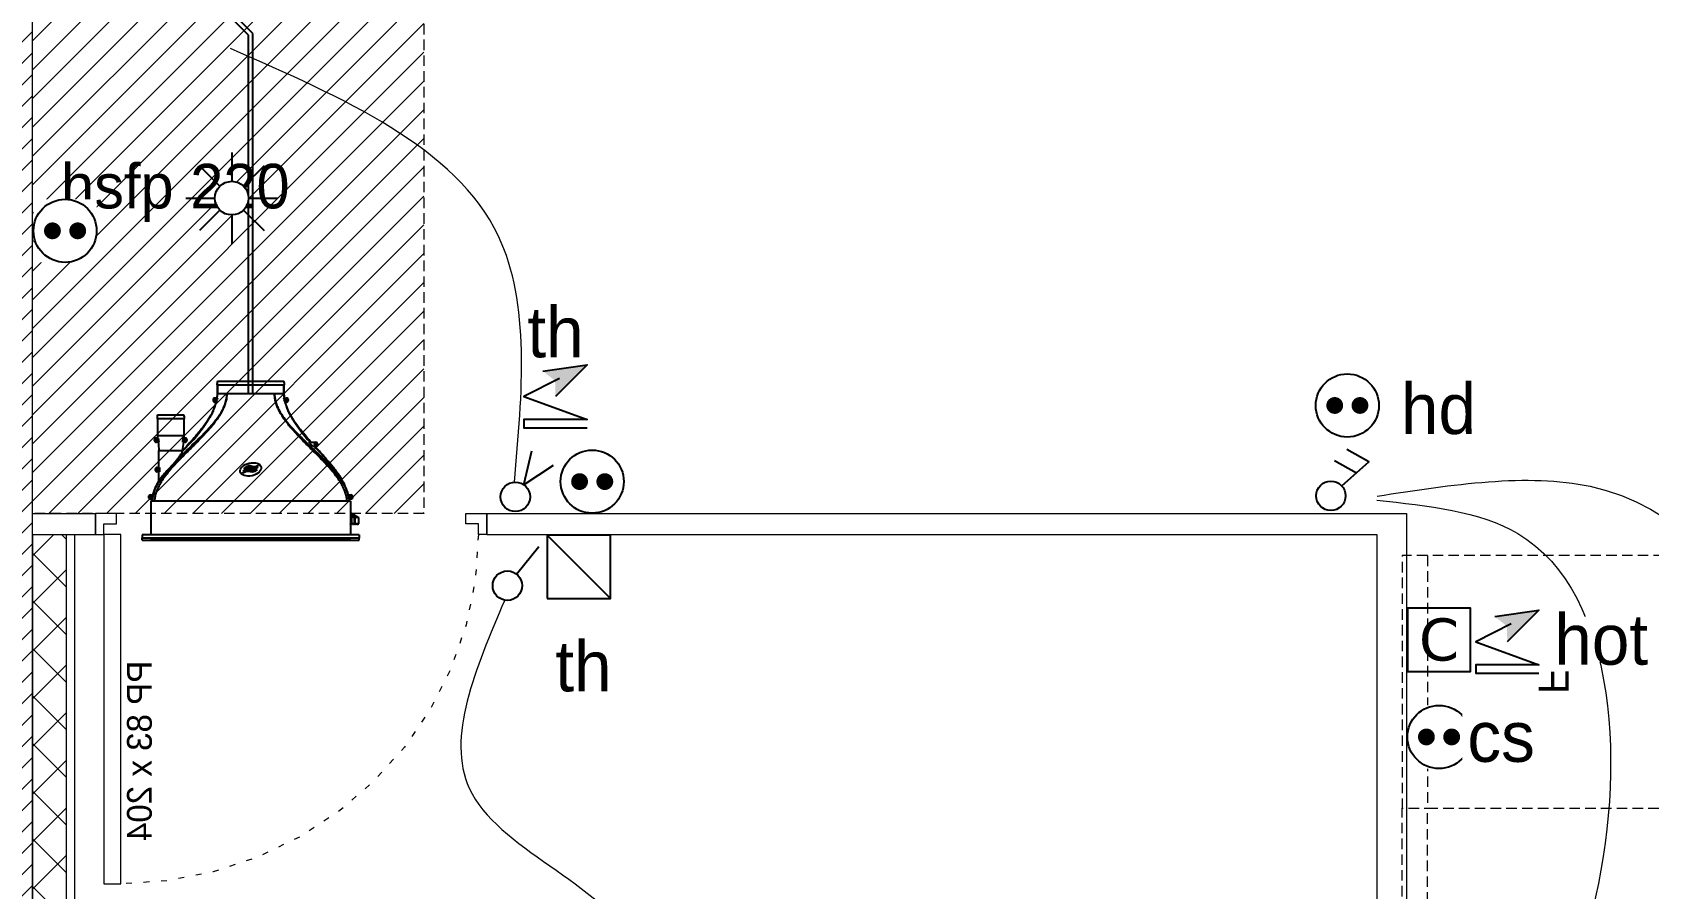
# Model space of a CAD drawing. Header units: centimetres. Extents: x 2666 to 9670, y 1889 to 5633.
# Drawn here: x 4355.4 to 4739.5, y 2828.2 to 3031.7 of the extents above; entities that cross this region are included whole.
import ezdxf

# ---------------------------------------------------------------- set-up
doc = ezdxf.new("R2010")
doc.units = ezdxf.units.CM
doc.header["$LTSCALE"] = 12.7
doc.linetypes.add('Style de ligne -13', pattern=[0.295276, 0.19685, -0.098425])
doc.linetypes.add('Style de ligne -18', pattern=[0.328084, 0.109361, -0.218723])
for name, color, linetype, lineweight in [('B amÈnagement intÈrieur', 7, 'Continuous', 5), ('B aménagement intérieur', 7, 'Continuous', 5), ('B GÈnÈral', 7, 'Continuous', 5), ('B Général', 7, 'Continuous', 5), ('C ANNOTATIONS-prestations', 7, 'Continuous', 5), ('prlm-ELEC-CFA', 1, 'Continuous', 25), ('prlm-ELEC-CFO', 1, 'Continuous', 25)]:
    doc.layers.add(name, color=color, linetype=linetype, lineweight=lineweight)
doc.layers.add('prlm-CHAUFF', color=4, linetype='Continuous')
doc.styles.add('Eurostile', font='')
doc.styles.add('prlm-elec-cfa', font='comic.ttf', dxfattribs={"height": 12})
doc.styles.add('prlm-elec-cfo', font='comic.ttf', dxfattribs={"height": 12})
doc.styles.get('Eurostile').set_extended_font_data('Eurostile')

# ---------------------------------------------------------------- blocks, each defined once
blk = doc.blocks.new('xi.th-ch')
at = {"layer": 'prlm-CHAUFF', "color": 0, "linetype": 'ByBlock', "lineweight": -2, "flags": 128}
blk.add_lwpolyline([(-7.5, 7.5), (7.5, 7.5), (7.5, -7.5), (-7.5, -7.5)], close=True, dxfattribs=at)
at = {"layer": 'prlm-CHAUFF', "color": 0}
blk.add_lwpolyline([(-7.5, -7.5), (7.5, 7.5)], dxfattribs=at)
blk = doc.blocks.new('xi.SA')
at = {"layer": 'prlm-ELEC-CFO', "color": 0}
blk.add_lwpolyline([(0.2, -1.28), (5.5, 5.28)], dxfattribs=at)
blk.add_circle((-2, -4), 3.5, dxfattribs=at)
blk = doc.blocks.new('xi.SPOT')
at = {"color": 0, "lineweight": 5}
blk.add_wipeout([(-4, 0), (-2.83, -2.83), (0, -4), (2.83, -2.83), (4, 0), (2.83, 2.83), (0, 4), (-2.83, 2.83)], dxfattribs=at).dxf.layer = 'prlm-ELEC-CFO'
at = {"layer": 'prlm-ELEC-CFO', "color": 0, "linetype": 'ByBlock', "lineweight": -2, "flags": 128}
for points in [[(-7.69, 7.69), (-2.83, 2.83)], [(0, 10.88), (0, 4)], [(7.69, 7.69), (2.83, 2.83)], [(-10.88, 0), (-4, 0)], [(4, 0), (10.88, 0)], [(-2.83, -2.83), (-7.69, -7.69)], [(2.83, -2.83), (7.69, -7.69)], [(0, -4), (0, -10.88)]]:
    blk.add_lwpolyline(points, dxfattribs=at)
at = {"layer": 'prlm-ELEC-CFO', "color": 0, "linetype": 'ByBlock', "lineweight": -2}
blk.add_circle((0, 0), 4, dxfattribs=at)
blk = doc.blocks.new('xi.VV')
at = {"layer": 'prlm-ELEC-CFO', "color": 0}
blk.add_lwpolyline([(6.95, 3.42), (0.01, -1.13), (1.91, 6.95)], dxfattribs=at)
blk.add_circle((-2, -4), 3.5, dxfattribs=at)
blk = doc.blocks.new('xi.DA')
at = {"layer": 'prlm-ELEC-CFO', "color": 0}
for points in [[(4.05, 1.39), (-1.17, 4.34)], [(0.61, -1.67), (7.04, 4.05), (1.81, 7.01)]]:
    blk.add_lwpolyline(points, dxfattribs=at)
blk.add_circle((-2, -4), 3.5, dxfattribs=at)
blk = doc.blocks.new('xi.PCHD')
at = {"color": 0, "lineweight": 5}
blk.add_wipeout([(-7.5, -7.5), (7.5, -7.5), (7.5, 7.5), (-7.5, 7.5)], dxfattribs=at).dxf.layer = 'prlm-ELEC-CFO'
at = {"layer": 'prlm-ELEC-CFO', "color": 0, "linetype": 'ByBlock', "lineweight": 5, "const_width": 2}
for points in [[(-4, 0, 1), (-2, 0, 1)], [(2, 0, 1), (4, 0, 1)]]:
    blk.add_lwpolyline(points, format="xyb", close=True, dxfattribs=at)
at = {"layer": 'prlm-ELEC-CFO', "color": 0, "linetype": 'ByBlock', "lineweight": -2}
blk.add_circle((0, 0), 7.5, dxfattribs=at)
blk = doc.blocks.new('xi.PC')
at = {"color": 0, "lineweight": 5}
blk.add_wipeout([(-7.5, -7.5), (7.5, -7.5), (7.5, 7.5), (-7.5, 7.5)], dxfattribs=at).dxf.layer = 'prlm-ELEC-CFO'
at = {"layer": 'prlm-ELEC-CFO', "color": 0, "linetype": 'ByBlock', "lineweight": 5, "const_width": 2}
for points in [[(-4, 0, 1), (-2, 0, 1)], [(2, 0, 1), (4, 0, 1)]]:
    blk.add_lwpolyline(points, format="xyb", close=True, dxfattribs=at)
at = {"layer": 'prlm-ELEC-CFO', "color": 0, "linetype": 'ByBlock', "lineweight": -2}
blk.add_circle((0, 0), 7.5, dxfattribs=at)
blk = doc.blocks.new('xi.SF32')
at = {"layer": 'prlm-ELEC-CFO', "color": 0, "flags": 128}
blk.add_lwpolyline([(-7.5, -7.5), (7.5, -7.5), (7.5, 7.5), (-7.5, 7.5)], close=True, dxfattribs=at)
at = {"layer": 'prlm-ELEC-CFO', "color": 0, "linetype": 'ByBlock', "insert": (0, 0), "char_height": 10, "width": 11.36, "attachment_point": 5}
blk.add_mtext('{\\fVerdana|b0|i0|c0|p34;C}', dxfattribs=at)
blk = doc.blocks.new('xi.PCS')
at = {"color": 0, "lineweight": 5}
blk.add_wipeout([(-7.5, -7.5), (7.5, -7.5), (7.5, 7.5), (-7.5, 7.5)], dxfattribs=at).dxf.layer = 'prlm-ELEC-CFO'
at = {"layer": 'prlm-ELEC-CFO', "color": 0, "linetype": 'ByBlock', "lineweight": 5, "const_width": 2}
for points in [[(-4, 0, 1), (-2, 0, 1)], [(2, 0, 1), (4, 0, 1)]]:
    blk.add_lwpolyline(points, format="xyb", close=True, dxfattribs=at)
at = {"layer": 'prlm-ELEC-CFO', "color": 0, "linetype": 'ByBlock', "lineweight": -2}
blk.add_circle((0, 0), 7.5, dxfattribs=at)
blk = doc.blocks.new('xi.TH')
at = {"color": 0, "lineweight": 5}
blk.add_wipeout([(-7.5, -7.5), (7.5, -7.5), (7.5, 7.5), (-7.5, 7.5)], dxfattribs=at).dxf.layer = 'prlm-ELEC-CFA'
at = {"layer": 'prlm-ELEC-CFA', "lineweight": 5}
blk.add_hatch(color=0, dxfattribs=at).paths.add_polyline_path([(-3, 6), (-0.1, 3.7), (0, 0), (7.5, 7.5)])
at = {"layer": 'prlm-ELEC-CFA', "color": 0}
for points in [[(0.95, 4.23), (-7.5, 0), (7.5, -5.5), (-7.5, -5.5), (-7.5, -7.5), (7.5, -7.5)], [(-3, 6), (7.5, 7.5), (0, 0)]]:
    blk.add_lwpolyline(points, dxfattribs=at)
blk = doc.blocks.new('xi.hot')
at = {"layer": 'prlm-ELEC-CFO', "lineweight": 5}
blk.add_hatch(color=0, dxfattribs=at).paths.add_polyline_path([(-3, 6), (-0.1, 3.7), (0, 0), (7.5, 7.5)])
at = {"layer": 'prlm-ELEC-CFO', "color": 0}
for points in [[(0.95, 4.23), (-7.5, 0), (7.5, -5.5), (-7.5, -5.5), (-7.5, -7.5), (7.5, -7.5)], [(-3, 6), (7.5, 7.5), (0, 0)]]:
    blk.add_lwpolyline(points, dxfattribs=at)
blk = doc.blocks.new('Frigo')
at = {"layer": 'B Général', "color": 7, "linetype": 'Style de ligne -13', "lineweight": 5, "flags": 128}
blk.add_lwpolyline([(-30, 30), (30, 30), (30, -30), (-30, -30)], close=True, dxfattribs=at)
blk.add_lwpolyline([(30, -30), (30, -36), (-30, -36), (-30, -30)], dxfattribs=at)
at = {"layer": 'B Général', "color": 7, "insert": (0, 0), "char_height": 7.06, "attachment_point": 5, "line_spacing_factor": 0.894142, "style": 'Eurostile'}
blk.add_mtext('F', dxfattribs=at)
blk = doc.blocks.new('Cuisson')
at = {"layer": 'B Général', "color": 7, "linetype": 'Style de ligne -13', "lineweight": 5, "flags": 128}
blk.add_lwpolyline([(-30, 30), (-30, 36), (30, 36), (30, 30)], dxfattribs=at)
blk.add_lwpolyline([(-30, 30), (30, 30), (30, -30), (-30, -30)], close=True, dxfattribs=at)
at = {"layer": 'B Général', "color": 7, "insert": (0, 0), "char_height": 7.06, "attachment_point": 5, "line_spacing_factor": 0.894142, "style": 'Eurostile'}
blk.add_mtext('C', dxfattribs=at)
blk = doc.blocks.new('PP 80')
at = {"layer": 'B Général', "flags": 128}
blk.add_lwpolyline([(-43, 2.5), (-43, 85.5), (-39, 85.5), (-39, 2.5)], close=True, dxfattribs=at)
at = {"layer": 'B Général', "linetype": 'Style de ligne -18', "lineweight": 5, "flags": 128}
blk.add_lwpolyline([(46, 2.5), (45.27, 13.33), (43.1, 23.98), (39.53, 34.26), (34.61, 44), (28.44, 53.03), (21.1, 61.19), (12.74, 68.35), (3.5, 74.38), (-6.47, 79.18), (-17, 82.67), (-27.91, 84.79), (-39, 85.5)], dxfattribs=at)
at = {"layer": 'B Général', "color": 7, "linetype": 'Continuous', "lineweight": 5, "flags": 128}
for points in [[(-45, 2.5), (-43, 2.5), (-43, 0), (-40, 0), (-40, -2.5), (-45, -2.5)], [(48, 2.5), (46, 2.5), (46, 0), (43, 0), (43, -2.5), (48, -2.5), (48, -2.5), (48, -2.5), (48, 1.79), (48, 1.79)]]:
    blk.add_lwpolyline(points, close=True, dxfattribs=at)
at = {"layer": 'C ANNOTATIONS-prestations', "insert": (-37.5, 32.5), "char_height": 5.8825, "attachment_point": 1, "rotation": 90, "line_spacing_factor": 0.894142, "style": 'Eurostile'}
blk.add_mtext('PP 83 x 204', dxfattribs=at)

msp = doc.modelspace()

# ---------------------------------------------------------------- hatches: boundary and pattern name
at = {"layer": 'B amÈnagement intÈrieur', "linetype": 'Continuous', "lineweight": 5, "true_color": 0xaaaaaa}
h = msp.add_hatch(dxfattribs=at)
h.set_pattern_fill('F_P__SOFFITE', color=253, style=0, pattern_type=2)
h.set_pattern_definition([(45, (0, 0.2205), (-3.5277778, 3.3072917), [])])
h.paths.add_polyline_path([(4355.44, 3364.46), (4448.44, 3364.46), (4448.44, 2917.4), (4355.44, 2917.4)])
at = {"layer": 'B GÈnÈral', "linetype": 'Continuous', "lineweight": 5}
h = msp.add_hatch(dxfattribs=at)
h.set_pattern_fill('50_BETON', style=0, pattern_type=2)
h.set_pattern_definition([(45, (0, 0), (2.4253472, -2.6458333), [])])
h.paths.add_polyline_path([(4337.44, 3769.29), (4337.44, 2576.4), (4355.44, 2592.4), (4355.44, 3769.29)])
at = {"layer": 'B GÈnÈral', "linetype": 'Continuous', "lineweight": 5, "true_color": 0x808080}
h = msp.add_hatch(dxfattribs=at)
h.set_pattern_fill('02_ISOLANT', color=8, angle=90, style=0, pattern_type=2)
h.set_pattern_definition([(135, (0, 0), (-5.656854, -5.656854), []), (225, (0, 0), (-5.656854, 5.656854), [])])
h.paths.add_polyline_path([(4355.44, 2592.4), (4363.44, 2600.4), (4363.44, 2912.4), (4355.44, 2912.4)])

# ---------------------------------------------------------------- linework, layer by layer
at = {"layer": 'B aménagement intérieur', "color": 8, "linetype": 'Style de ligne -13', "lineweight": 5, "true_color": 0x808080, "flags": 128}
msp.add_lwpolyline([(4355.44, 3364.46), (4448.44, 3364.46), (4448.44, 2917.4), (4355.44, 2917.4)], close=True, dxfattribs=at)
at = {"layer": 'B Général', "color": 7, "linetype": 'Continuous', "lineweight": 18}
msp.add_line((4355.44, 2602.4), (4355.44, 3769.29), dxfattribs=at)
at = {"layer": 'B Général', "color": 7, "linetype": 'Continuous', "lineweight": 5}
for p, q in [((4355.44, 2602.4), (4355.44, 3769.29)), ((4355.44, 2917.4), (4370.42, 2917.4)), ((4355.44, 2912.4), (4355.44, 2917.4)), ((4370.42, 2912.4), (4370.42, 2917.4)), ((4463.42, 2917.4), (4681.96, 2917.4)), ((4463.42, 2912.4), (4463.42, 2917.4)), ((4681.96, 2917.4), (4681.96, 2667.4)), ((4681.96, 2917.4), (4681.96, 2667.4)), ((4355.44, 2912.4), (4355.44, 2602.4)), ((4355.44, 2912.4), (4370.42, 2912.4)), ((4363.44, 2912.4), (4363.44, 2600.4)), ((4365.44, 2912.4), (4365.44, 2602.4)), ((4463.42, 2912.4), (4674.96, 2912.4)), ((4674.96, 2912.4), (4674.96, 2667.4)), ((4674.96, 2912.4), (4674.96, 2667.4))]:
    msp.add_line(p, q, dxfattribs=at)
at = {"layer": 'B Général', "color": 7, "linetype": 'Continuous', "lineweight": 13}
for p, q in [((4355.44, 2917.4), (4370.42, 2917.4)), ((4463.42, 2917.4), (4681.96, 2917.4)), ((4355.44, 2912.4), (4355.44, 2602.4)), ((4355.44, 2912.4), (4370.42, 2912.4)), ((4365.44, 2912.4), (4365.44, 2602.4)), ((4463.42, 2912.4), (4674.96, 2912.4))]:
    msp.add_line(p, q, dxfattribs=at)
at = {"layer": 'prlm-CHAUFF', "ltscale": 50}
for p, q in [((4407.81, 3031.46), (4369.87, 3069.4)), ((4406.81, 3031.05), (4368.87, 3068.99)), ((4406.81, 2945.81), (4406.81, 3031.05)), ((4407.81, 2945.81), (4407.81, 3031.46)), ((4399.31, 2947.91), (4415.31, 2947.91)), ((4399.41, 2948.81), (4415.21, 2948.81)), ((4399.41, 2947.91), (4399.41, 2945.81)), ((4399.41, 2945.81), (4399.41, 2947.91)), ((4415.21, 2947.91), (4415.21, 2945.81)), ((4415.21, 2945.81), (4415.21, 2947.91)), ((4398.7, 2944.26), (4398.7, 2944.36)), ((4398.7, 2944.36), (4398.81, 2944.36)), ((4398.81, 2944.26), (4398.7, 2944.26)), ((4398.81, 2944.46), (4398.91, 2944.46)), ((4398.81, 2944.36), (4398.81, 2944.46)), ((4398.81, 2944.15), (4398.81, 2944.26)), ((4398.91, 2944.15), (4398.81, 2944.15)), ((4399.41, 2944.81), (4398.86, 2944.81)), ((4398.86, 2943.81), (4399.16, 2943.81)), ((4398.91, 2944.46), (4398.91, 2944.36)), ((4398.91, 2944.36), (4399.01, 2944.36)), ((4399.01, 2944.26), (4398.91, 2944.26)), ((4398.91, 2944.26), (4398.91, 2944.15)), ((4399.01, 2944.36), (4399.01, 2944.26)), ((4399.16, 2943.81), (4399.36, 2944.49)), ((4399.41, 2944.81), (4399.36, 2944.49)), ((4401.64, 2945.81), (4399.41, 2945.81)), ((4412.98, 2945.81), (4401.64, 2945.81)), ((4415.21, 2945.81), (4412.98, 2945.81)), ((4415.27, 2944.49), (4415.22, 2944.81)), ((4415.22, 2944.81), (4415.77, 2944.81)), ((4415.47, 2943.81), (4415.27, 2944.49)), ((4415.77, 2943.81), (4415.47, 2943.81)), ((4415.62, 2944.26), (4415.62, 2944.36)), ((4415.62, 2944.36), (4415.72, 2944.36)), ((4415.72, 2944.26), (4415.62, 2944.26)), ((4415.72, 2944.46), (4415.82, 2944.46)), ((4415.72, 2944.36), (4415.72, 2944.46)), ((4415.72, 2944.15), (4415.72, 2944.26)), ((4415.82, 2944.15), (4415.72, 2944.15)), ((4415.82, 2944.46), (4415.82, 2944.36)), ((4415.82, 2944.36), (4415.93, 2944.36)), ((4415.93, 2944.26), (4415.82, 2944.26)), ((4415.82, 2944.26), (4415.82, 2944.15)), ((4415.93, 2944.36), (4415.93, 2944.26)), ((4391.56, 2939.91), (4385.06, 2939.91)), ((4385.16, 2940.81), (4391.46, 2940.81)), ((4385.16, 2939.91), (4385.16, 2935.81)), ((4385.16, 2939.91), (4385.16, 2935.81)), ((4391.46, 2939.91), (4391.46, 2935.81)), ((4391.46, 2939.91), (4391.46, 2935.81)), ((4397.91, 2940.79), (4397.91, 2940.79)), ((4416.43, 2941.33), (4416.4, 2941.33)), ((4416.72, 2940.79), (4416.69, 2940.79)), ((4384.76, 2934.86), (4384.86, 2934.86)), ((4384.76, 2934.76), (4384.76, 2934.86)), ((4384.86, 2934.76), (4384.76, 2934.76)), ((4384.86, 2934.96), (4384.96, 2934.96)), ((4384.86, 2934.86), (4384.86, 2934.96)), ((4384.86, 2934.65), (4384.86, 2934.76)), ((4384.91, 2935.31), (4385.35, 2935.31)), ((4384.96, 2934.96), (4384.96, 2934.86)), ((4384.96, 2934.86), (4385.07, 2934.86)), ((4385.07, 2934.76), (4384.96, 2934.76)), ((4384.96, 2934.76), (4384.96, 2934.65)), ((4385.07, 2934.86), (4385.07, 2934.76)), ((4391.46, 2935.81), (4385.16, 2935.81)), ((4385.35, 2935.31), (4385.46, 2934.36)), ((4391.16, 2934.36), (4391.28, 2935.31)), ((4391.28, 2935.31), (4391.71, 2935.31)), ((4391.56, 2934.76), (4391.56, 2934.86)), ((4391.56, 2934.86), (4391.66, 2934.86)), ((4391.66, 2934.76), (4391.56, 2934.76)), ((4391.66, 2934.96), (4391.76, 2934.96)), ((4391.66, 2934.86), (4391.66, 2934.96)), ((4391.66, 2934.65), (4391.66, 2934.76)), ((4391.76, 2934.96), (4391.76, 2934.86)), ((4391.76, 2934.86), (4391.87, 2934.86)), ((4391.76, 2934.76), (4391.76, 2934.65)), ((4391.87, 2934.76), (4391.76, 2934.76)), ((4391.87, 2934.86), (4391.87, 2934.76)), ((4384.96, 2934.65), (4384.86, 2934.65)), ((4385.46, 2934.31), (4384.91, 2934.31)), ((4385.46, 2934.36), (4385.46, 2934.31)), ((4385.51, 2932.31), (4391.11, 2932.31)), ((4385.51, 2928.31), (4385.51, 2932.31)), ((4385.51, 2928.31), (4385.51, 2932.31)), ((4391.11, 2932.15), (4393.18, 2934.31)), ((4393.18, 2934.31), (4391.11, 2932.15)), ((4391.11, 2932.15), (4391.11, 2932.31)), ((4391.11, 2932.15), (4391.11, 2932.31)), ((4391.16, 2934.31), (4391.16, 2934.36)), ((4391.71, 2934.31), (4391.16, 2934.31)), ((4391.76, 2934.65), (4391.66, 2934.65)), ((4422.14, 2933.31), (4421.14, 2934.31)), ((4421.14, 2934.31), (4422.75, 2934.31)), ((4422.75, 2933.31), (4422.14, 2933.31)), ((4422.6, 2933.76), (4422.6, 2933.86)), ((4422.6, 2933.86), (4422.7, 2933.86)), ((4422.7, 2933.76), (4422.6, 2933.76)), ((4422.7, 2933.96), (4422.8, 2933.96)), ((4422.7, 2933.86), (4422.7, 2933.96)), ((4422.7, 2933.65), (4422.7, 2933.76)), ((4422.8, 2933.65), (4422.7, 2933.65)), ((4422.8, 2933.96), (4422.8, 2933.86)), ((4422.8, 2933.86), (4422.91, 2933.86)), ((4422.8, 2933.76), (4422.8, 2933.65)), ((4422.91, 2933.76), (4422.8, 2933.76)), ((4422.91, 2933.86), (4422.91, 2933.76)), ((4384.96, 2927.76), (4384.96, 2927.86)), ((4384.96, 2927.86), (4385.06, 2927.86)), ((4385.06, 2927.76), (4384.96, 2927.76)), ((4385.06, 2927.96), (4385.16, 2927.96)), ((4385.06, 2927.86), (4385.06, 2927.96)), ((4385.06, 2927.65), (4385.06, 2927.76)), ((4385.16, 2927.65), (4385.06, 2927.65)), ((4385.11, 2928.31), (4385.66, 2928.31)), ((4385.66, 2927.31), (4385.11, 2927.31)), ((4385.16, 2927.96), (4385.16, 2927.86)), ((4385.16, 2927.86), (4385.27, 2927.86)), ((4385.16, 2927.76), (4385.16, 2927.65)), ((4385.27, 2927.76), (4385.16, 2927.76)), ((4385.27, 2927.86), (4385.27, 2927.76)), ((4385.51, 2925.18), (4385.51, 2927.31)), ((4385.51, 2925.18), (4385.51, 2927.31)), ((4385.66, 2928.31), (4385.66, 2927.31)), ((4383.36, 2921.26), (4383.36, 2921.36)), ((4383.36, 2921.36), (4383.46, 2921.36)), ((4383.46, 2921.26), (4383.36, 2921.26)), ((4383.46, 2921.46), (4383.56, 2921.46)), ((4383.46, 2921.36), (4383.46, 2921.46)), ((4383.46, 2921.15), (4383.46, 2921.26)), ((4383.56, 2921.15), (4383.46, 2921.15)), ((4383.51, 2921.81), (4384.13, 2921.81)), ((4383.96, 2920.81), (4383.51, 2920.81)), ((4383.56, 2921.46), (4383.56, 2921.36)), ((4383.56, 2921.36), (4383.67, 2921.36)), ((4383.56, 2921.26), (4383.56, 2921.15)), ((4383.67, 2921.26), (4383.56, 2921.26)), ((4431.01, 2920.31), (4383.61, 2920.31)), ((4383.61, 2920.31), (4383.61, 2912.31)), ((4383.67, 2921.36), (4383.67, 2921.26)), ((4383.95, 2920.72), (4383.96, 2920.81)), ((4430.5, 2921.81), (4431.11, 2921.81)), ((4430.68, 2920.72), (4430.67, 2920.81)), ((4431.11, 2920.81), (4430.67, 2920.81)), ((4430.96, 2921.26), (4430.96, 2921.36)), ((4430.96, 2921.36), (4431.06, 2921.36)), ((4431.06, 2921.26), (4430.96, 2921.26)), ((4431.01, 2920.31), (4431.01, 2912.31)), ((4431.06, 2921.46), (4431.16, 2921.46)), ((4431.06, 2921.36), (4431.06, 2921.46)), ((4431.06, 2921.15), (4431.06, 2921.26)), ((4431.16, 2921.15), (4431.06, 2921.15)), ((4431.16, 2921.46), (4431.16, 2921.36)), ((4431.16, 2921.36), (4431.27, 2921.36)), ((4431.16, 2921.26), (4431.16, 2921.15)), ((4431.27, 2921.26), (4431.16, 2921.26)), ((4431.27, 2921.36), (4431.27, 2921.26)), ((4431.5, 2916.78), (4431.01, 2917.11)), ((4431.38, 2916.72), (4431.01, 2916.97)), ((4431.38, 2914.91), (4431.38, 2916.72)), ((4431.95, 2916.35), (4431.38, 2916.72)), ((4431.51, 2916.77), (4431.5, 2916.78)), ((4431.85, 2916.55), (4431.51, 2916.77)), ((4431.67, 2917.16), (4431.64, 2917.2)), ((4431.67, 2916.67), (4431.67, 2917.16)), ((4431.67, 2917.16), (4431.67, 2917.16)), ((4431.72, 2917.1), (4431.75, 2917.14)), ((4431.72, 2917.1), (4431.72, 2916.63)), ((4432.32, 2916.74), (4431.72, 2917.1)), ((4431.75, 2917.14), (4432.35, 2916.78)), ((4431.95, 2916.35), (4432.03, 2916.32)), ((4431.95, 2914.91), (4431.95, 2916.35)), ((4432.03, 2916.32), (4432.03, 2914.96)), ((4432.35, 2916.78), (4432.32, 2916.74)), ((4432.32, 2916.56), (4432.32, 2916.74)), ((4432.33, 2916.73), (4432.32, 2916.74)), ((4432.37, 2916.77), (4432.33, 2916.73)), ((4432.33, 2916.73), (4432.33, 2916.56)), ((4432.59, 2916.56), (4432.33, 2916.73)), ((4432.35, 2916.78), (4432.37, 2916.77)), ((4432.37, 2916.77), (4432.71, 2916.55)), ((4433.02, 2914.96), (4433.02, 2916.32)), ((4381.56, 2912.31), (4381.56, 2911.57)), ((4433.06, 2912.31), (4381.56, 2912.31)), ((4431.01, 2914.91), (4431.38, 2914.91)), ((4431.01, 2914.87), (4431.05, 2914.91)), ((4431.11, 2914.91), (4431.2, 2914.82)), ((4431.2, 2914.82), (4431.29, 2914.91)), ((4431.35, 2914.91), (4431.44, 2914.82)), ((4431.95, 2914.91), (4431.38, 2914.91)), ((4431.44, 2914.82), (4431.53, 2914.91)), ((4431.5, 2914.87), (4431.55, 2914.82)), ((4431.55, 2914.82), (4431.61, 2914.88)), ((4431.59, 2914.91), (4431.68, 2914.82)), ((4431.68, 2914.82), (4431.77, 2914.91)), ((4431.74, 2914.87), (4431.8, 2914.82)), ((4431.8, 2914.82), (4431.87, 2914.89)), ((4431.85, 2914.91), (4431.94, 2914.82)), ((4431.94, 2914.82), (4432.03, 2914.91)), ((4432.03, 2914.96), (4431.95, 2914.91)), ((4431.95, 2914.91), (4431.95, 2914.91)), ((4432.98, 2914.91), (4431.95, 2914.91)), ((4432.01, 2914.89), (4432.08, 2914.82)), ((4432.03, 2914.96), (4433.02, 2914.96)), ((4432.04, 2914.91), (4432.13, 2914.82)), ((4432.08, 2914.82), (4432.11, 2914.84)), ((4432.13, 2914.82), (4432.22, 2914.91)), ((4432.21, 2914.9), (4432.3, 2914.82)), ((4432.3, 2914.82), (4432.39, 2914.91)), ((4432.33, 2914.85), (4432.37, 2914.82)), ((4432.37, 2914.89), (4432.44, 2914.82)), ((4432.37, 2914.82), (4432.4, 2914.86)), ((4432.44, 2914.82), (4432.53, 2914.91)), ((4432.5, 2914.88), (4432.57, 2914.82)), ((4432.57, 2914.82), (4432.66, 2914.91)), ((4432.59, 2914.83), (4432.6, 2914.82)), ((4432.6, 2914.82), (4432.64, 2914.85)), ((4432.62, 2914.87), (4432.67, 2914.82)), ((4432.67, 2914.82), (4432.76, 2914.91)), ((4432.72, 2914.86), (4432.76, 2914.82)), ((4432.76, 2914.82), (4432.85, 2914.91)), ((4432.79, 2914.85), (4432.82, 2914.82)), ((4432.82, 2914.82), (4432.91, 2914.91)), ((4432.84, 2914.84), (4432.87, 2914.82)), ((4432.87, 2914.82), (4432.96, 2914.91)), ((4433.02, 2914.96), (4432.98, 2914.91)), ((4432.98, 2914.91), (4432.98, 2914.91)), ((4433.06, 2912.31), (4433.06, 2911.57)), ((4381.56, 2911.5), (4381.56, 2911.57)), ((4381.56, 2911.57), (4433.06, 2911.57)), ((4381.56, 2911.01), (4381.56, 2911.5)), ((4433.06, 2911.5), (4381.56, 2911.5)), ((4381.56, 2911.01), (4433.06, 2911.01)), ((4431.06, 2911.31), (4383.56, 2911.31)), ((4383.56, 2911.25), (4383.56, 2911.31)), ((4383.76, 2911.31), (4383.56, 2911.25)), ((4383.56, 2911.25), (4431.06, 2911.25)), ((4431.06, 2911.2), (4383.56, 2911.2)), ((4383.56, 2911.15), (4383.56, 2911.2)), ((4383.72, 2911.2), (4383.56, 2911.15)), ((4383.56, 2911.15), (4431.06, 2911.15)), ((4431.06, 2911.11), (4383.56, 2911.11)), ((4383.56, 2911.07), (4383.56, 2911.11)), ((4383.67, 2911.11), (4383.56, 2911.07)), ((4383.56, 2911.07), (4431.06, 2911.07)), ((4431.06, 2911.05), (4383.56, 2911.05)), ((4383.56, 2911.03), (4383.56, 2911.05)), ((4383.63, 2911.05), (4383.56, 2911.03)), ((4383.56, 2911.03), (4431.06, 2911.03)), ((4431.06, 2911.01), (4383.56, 2911.01)), ((4383.56, 2911.01), (4431.06, 2911.01)), ((4383.56, 2911.01), (4383.56, 2911.01)), ((4383.59, 2911.01), (4383.56, 2911.01)), ((4431.06, 2911.25), (4430.86, 2911.31)), ((4431.06, 2911.15), (4430.91, 2911.2)), ((4431.06, 2911.07), (4430.95, 2911.11)), ((4431.06, 2911.03), (4431, 2911.05)), ((4431.06, 2911.01), (4431.04, 2911.01)), ((4431.06, 2911.31), (4431.06, 2911.25)), ((4431.06, 2911.2), (4431.06, 2911.15)), ((4431.06, 2911.11), (4431.06, 2911.07)), ((4431.06, 2911.05), (4431.06, 2911.03)), ((4431.06, 2911.01), (4431.06, 2911.01)), ((4433.06, 2911.57), (4433.06, 2911.5)), ((4433.06, 2911.01), (4433.06, 2911.5))]:
    msp.add_line(p, q, dxfattribs=at)
for centre, radius in [((4398.86, 2944.31), 0.3), ((4398.86, 2944.31), 0.25), ((4415.77, 2944.31), 0.3), ((4415.77, 2944.31), 0.25), ((4384.91, 2934.81), 0.3), ((4384.91, 2934.81), 0.25), ((4391.71, 2934.81), 0.3), ((4391.71, 2934.81), 0.25), ((4422.75, 2933.81), 0.3), ((4422.75, 2933.81), 0.25), ((4385.11, 2927.81), 0.3), ((4385.11, 2927.81), 0.25), ((4383.51, 2921.31), 0.3), ((4383.51, 2921.31), 0.25), ((4431.11, 2921.31), 0.3), ((4431.11, 2921.31), 0.25)]:
    msp.add_circle(centre, radius, dxfattribs=at)
for centre, radius, start, end in [((4401.3, 2948.14), 2, 160.5755, 186.7441), ((4401.3, 2948.14), 2, 160.5755, 186.7441), ((4413.33, 2948.14), 2, 353.2559, 19.4245), ((4413.33, 2948.14), 2, 353.2559, 19.4245), ((4387.8, 2946.78), 11.74, 332.3321, 345.441), ((4388.16, 2946.63), 11.35, 332.1374, 345.6929), ((4398.86, 2944.31), 0.5, 90, 270), ((4391.65, 2945.81), 7.77, 352.5456, 359.9423), ((4391.59, 2945.82), 7.82, 352.5763, 359.9264), ((4392.25, 2945.79), 7.17, 352.0923, 353.5448), ((4392.25, 2945.79), 7.17, 353.9053, 0.1157), ((4422.43, 2945.8), 7.25, 179.9215, 187.8382), ((4422.98, 2945.81), 7.77, 180.0577, 187.4544), ((4423.04, 2945.82), 7.82, 180.0736, 187.4237), ((4428.42, 2947.29), 13.43, 192.9954, 216.0824), ((4426.47, 2946.63), 11.35, 194.4106, 207.8626), ((4415.77, 2944.31), 0.5, 270, 90), ((4387.05, 2940.14), 2, 160.5755, 186.7441), ((4387.05, 2940.14), 2, 160.5755, 186.7441), ((4389.58, 2940.14), 2, 353.2559, 19.4245), ((4389.58, 2940.14), 2, 353.2559, 19.4245), ((4364.18, 2960.37), 39, 319.3887, 329.86), ((4364.18, 2960.37), 39, 319.3887, 329.8601), ((4380.4, 2950.47), 20.01, 331.0483, 332.7983), ((4380.4, 2950.47), 20.01, 331.0482, 332.7982), ((4434.23, 2950.47), 20.01, 207.2018, 208.9518), ((4450.45, 2960.37), 39, 210.1399, 220.6113), ((4450.45, 2960.37), 39, 212.5506, 220.6113), ((4384.91, 2934.81), 0.5, 90, 270), ((4391.71, 2934.81), 0.5, 270, 90), ((4384.8, 2942.41), 11.66, 315.9701, 320.4245), ((4384.55, 2942.63), 11.99, 316.0326, 320.3619), ((4429.83, 2942.41), 11.66, 219.5755, 224.0299), ((4430.08, 2942.63), 11.99, 219.6381, 223.9674), ((4422.75, 2933.81), 0.5, 270, 90), ((4385.11, 2927.81), 0.5, 90, 270), ((4404.83, 2911.53), 23.65, 136.4099, 144.7501), ((4362.57, 2952.35), 35.1, 315.7111, 319.5265), ((4383.51, 2921.31), 0.5, 90, 270), ((4395.9, 2918.95), 12.12, 163.7263, 166.3852), ((4431.11, 2921.31), 0.5, 270, 90), ((4424.95, 2905.07), 13.85, 61.9182, 64.0515), ((4425.08, 2905.42), 13.43, 62.115, 63.7632), ((4425.6, 2906.27), 12.5, 61.3177, 61.5903), ((4432.07, 2917.76), 0.703, 233.033, 242.9325), ((4432.04, 2917.42), 0.448, 214.6713, 225.4982), ((4433.2, 2917.23), 0.836, 234.1326, 239.2425), ((4425.6, 2906.27), 12.5, 53.7494, 55.0637)]:
    msp.add_arc(centre, radius, start, end, dxfattribs=at)
msp.add_ellipse((4407.31, 2927.85), major_axis=(2.49, 0.57), ratio=0.600775, dxfattribs=at)
for points, knots in [([(4401.64, 2945.81), (4401.64, 2945.64), (4401.64, 2945.47), (4401.61, 2945.13), (4401.59, 2944.96), (4401.52, 2944.45), (4401.45, 2944.12), (4401.26, 2943.47), (4401.15, 2943.15), (4400.9, 2942.52), (4400.76, 2942.21), (4400.31, 2941.31), (4399.97, 2940.74), (4399.24, 2939.64), (4398.85, 2939.12), (4397.62, 2937.58), (4396.74, 2936.6), (4394.93, 2934.7), (4394, 2933.77), (4392.13, 2931.91), (4391.19, 2930.98), (4389.36, 2929.08), (4388.48, 2928.11), (4387.24, 2926.58), (4386.84, 2926.06), (4386.28, 2925.24), (4386.1, 2924.97), (4385.76, 2924.4), (4385.6, 2924.11), (4385.14, 2923.22), (4384.89, 2922.61), (4384.61, 2921.66), (4384.54, 2921.34), (4384.46, 2920.78), (4384.43, 2920.54), (4384.42, 2920.31)], [0, 0, 0, 0, 0.015625, 0.015625, 0.03125, 0.03125, 0.0625, 0.0625, 0.09375, 0.09375, 0.125, 0.125, 0.1875, 0.1875, 0.25, 0.25, 0.375, 0.375, 0.5, 0.5, 0.625, 0.625, 0.75, 0.75, 0.8125, 0.8125, 0.84375, 0.84375, 0.875, 0.875, 0.9375, 0.9375, 0.96875, 0.96875, 0.9907189, 0.9907189, 0.9907189, 0.9907189]), ([(4389.27, 2929.57), (4390.47, 2930.81), (4391.72, 2932.01), (4394.22, 2934.41), (4395.46, 2935.6), (4397.25, 2937.48), (4397.82, 2938.12), (4398.93, 2939.44), (4399.45, 2940.12), (4400.16, 2941.22), (4400.38, 2941.59), (4400.79, 2942.38), (4400.98, 2942.78), (4401.29, 2943.61), (4401.42, 2944.04), (4401.55, 2944.7), (4401.59, 2944.92), (4401.62, 2945.25), (4401.63, 2945.36), (4401.64, 2945.59), (4401.64, 2945.7), (4401.64, 2945.81)], [0, 0, 0, 0, 0.25, 0.25, 0.5, 0.5, 0.625, 0.625, 0.75, 0.75, 0.8125, 0.8125, 0.875, 0.875, 0.9375, 0.9375, 0.96875, 0.96875, 0.984375, 0.984375, 1, 1, 1, 1]), ([(4412.98, 2945.81), (4412.99, 2945.64), (4412.99, 2945.46), (4413.02, 2945.12), (4413.04, 2944.95), (4413.12, 2944.44), (4413.2, 2944.11), (4413.39, 2943.45), (4413.51, 2943.13), (4413.78, 2942.5), (4413.93, 2942.19), (4414.41, 2941.29), (4414.77, 2940.73), (4415.55, 2939.64), (4415.96, 2939.12), (4417.24, 2937.6), (4418.16, 2936.64), (4420.04, 2934.76), (4421, 2933.84), (4422.92, 2932), (4423.88, 2931.07), (4425.75, 2929.18), (4426.65, 2928.2), (4427.9, 2926.66), (4428.3, 2926.13), (4428.86, 2925.31), (4429.04, 2925.03), (4429.39, 2924.45), (4429.55, 2924.16), (4430, 2923.26), (4430.25, 2922.64), (4430.52, 2921.68), (4430.59, 2921.35), (4430.67, 2920.79), (4430.7, 2920.55), (4430.71, 2920.31)], [0, 0, 0, 0, 0.015625, 0.015625, 0.03125, 0.03125, 0.0625, 0.0625, 0.09375, 0.09375, 0.125, 0.125, 0.1875, 0.1875, 0.25, 0.25, 0.375, 0.375, 0.5, 0.5, 0.625, 0.625, 0.75, 0.75, 0.8125, 0.8125, 0.84375, 0.84375, 0.875, 0.875, 0.9375, 0.9375, 0.96875, 0.96875, 0.9908046, 0.9908046, 0.9908046, 0.9908046]), ([(4430.21, 2920.31), (4430.2, 2920.54), (4430.17, 2920.78), (4430.09, 2921.34), (4430.01, 2921.66), (4429.74, 2922.61), (4429.49, 2923.22), (4429.03, 2924.11), (4428.87, 2924.4), (4428.52, 2924.97), (4428.34, 2925.24), (4427.79, 2926.06), (4427.39, 2926.58), (4426.15, 2928.11), (4425.26, 2929.08), (4423.44, 2930.98), (4422.5, 2931.91), (4420.63, 2933.77), (4419.7, 2934.7), (4417.88, 2936.6), (4417, 2937.58), (4415.78, 2939.12), (4415.39, 2939.65), (4414.66, 2940.74), (4414.32, 2941.31), (4413.86, 2942.21), (4413.72, 2942.52), (4413.47, 2943.15), (4413.36, 2943.47), (4413.18, 2944.12), (4413.11, 2944.46), (4413.03, 2944.96), (4413.02, 2945.13), (4412.99, 2945.47), (4412.99, 2945.64), (4412.98, 2945.81)], [0.0092808, 0.0092808, 0.0092808, 0.0092808, 0.03125, 0.03125, 0.0625, 0.0625, 0.125, 0.125, 0.15625, 0.15625, 0.1875, 0.1875, 0.25, 0.25, 0.375, 0.375, 0.5, 0.5, 0.625, 0.625, 0.75, 0.75, 0.8125, 0.8125, 0.875, 0.875, 0.90625, 0.90625, 0.9375, 0.9375, 0.96875, 0.96875, 0.984375, 0.984375, 1, 1, 1, 1]), ([(4398.41, 2941.77), (4398.25, 2941.43), (4397.88, 2940.72), (4397.24, 2939.66), (4396.48, 2938.57), (4395.66, 2937.49), (4394.78, 2936.41), (4393.66, 2935.12), (4392.45, 2933.77), (4391.51, 2932.74), (4391.11, 2932.3)], [0.1568082, 0.1568082, 0.1568082, 0.1568082, 0.2305418, 0.3149874, 0.4025619, 0.4929385, 0.5856877, 0.6803551, 0.8317746, 0.9509578, 0.9509578, 0.9509578, 0.9509578]), ([(4421.7, 2934.31), (4421.37, 2934.66), (4420.68, 2935.45), (4419.64, 2936.66), (4418.69, 2937.84), (4417.89, 2938.92), (4417.24, 2939.9), (4416.68, 2940.83), (4416.36, 2941.45), (4416.23, 2941.74)], [0.5730592, 0.5730592, 0.5730592, 0.5730592, 0.626259, 0.6884084, 0.7489718, 0.7930827, 0.8358988, 0.8773199, 0.9123747, 0.9123747, 0.9123747, 0.9123747]), ([(4389.27, 2929.57), (4389.5, 2929.83), (4389.73, 2930.1), (4390.14, 2930.61), (4390.33, 2930.86), (4390.68, 2931.33), (4390.82, 2931.56), (4390.99, 2931.84), (4391.03, 2931.92), (4391.1, 2932.06), (4391.11, 2932.12), (4391.11, 2932.15)], [0, 0, 0, 0, 0.25, 0.25, 0.5, 0.5, 0.75, 0.75, 0.875, 0.875, 1, 1, 1, 1]), ([(4430.5, 2921.81), (4430.44, 2922.09), (4430.36, 2922.38), (4430.17, 2922.95), (4430.07, 2923.23), (4429.72, 2924.05), (4429.46, 2924.58), (4428.87, 2925.61), (4428.56, 2926.1), (4427.88, 2927.08), (4427.53, 2927.56), (4426.43, 2928.96), (4425.65, 2929.85), (4424.05, 2931.6), (4423.23, 2932.45), (4422.41, 2933.31)], [0, 0, 0, 0, 0.0625, 0.0625, 0.125, 0.125, 0.25, 0.25, 0.375, 0.375, 0.5, 0.5, 0.75, 0.75, 1, 1, 1, 1]), ([(4428.71, 2925.85), (4428.61, 2926.02), (4428.29, 2926.51), (4427.72, 2927.32), (4426.98, 2928.29), (4426.19, 2929.26), (4425.27, 2930.34), (4424.22, 2931.53), (4423.29, 2932.55), (4422.75, 2933.14), (4422.6, 2933.31)], [0.1694223, 0.1694223, 0.1694223, 0.1694223, 0.1906001, 0.2339285, 0.2787061, 0.3247019, 0.3716424, 0.4351709, 0.4991397, 0.523565, 0.523565, 0.523565, 0.523565]), ([(4383.92, 2920.31), (4383.93, 2920.58), (4383.96, 2920.86), (4384.06, 2921.5), (4384.15, 2921.86), (4384.47, 2922.91), (4384.77, 2923.59), (4385.49, 2924.9), (4385.89, 2925.52), (4386.76, 2926.71), (4387.22, 2927.28), (4387.7, 2927.84)], [0.0331631, 0.0331631, 0.0331631, 0.0331631, 0.125, 0.125, 0.25, 0.25, 0.5, 0.5, 0.75, 0.75, 1, 1, 1, 1]), ([(4405.38, 2926.93), (4406.1, 2927.65), (4406.48, 2927.75), (4406.86, 2927.71), (4407.48, 2927.64), (4408.12, 2927.24), (4408.86, 2927.81)], [0, 0, 0, 0, 0.389075, 0.389075, 0.389075, 1, 1, 1, 1]), ([(4405.69, 2927.98), (4406.41, 2928.7), (4406.79, 2928.79), (4407.18, 2928.75), (4407.79, 2928.69), (4408.43, 2928.28), (4409.17, 2928.86)], [0, 0, 0, 0, 0.389075, 0.389075, 0.389075, 1, 1, 1, 1]), ([(4384.12, 2921.81), (4384.19, 2922.1), (4384.27, 2922.4), (4384.42, 2922.83), (4384.47, 2922.98), (4384.58, 2923.27), (4384.64, 2923.41), (4384.81, 2923.83), (4384.94, 2924.11), (4385.22, 2924.65), (4385.36, 2924.92), (4385.51, 2925.18)], [0, 0, 0, 0, 0.25, 0.25, 0.375, 0.375, 0.5, 0.5, 0.75, 0.75, 1, 1, 1, 1]), ([(4385.51, 2925.18), (4385.35, 2924.91), (4385.2, 2924.62), (4384.91, 2924.05), (4384.78, 2923.75), (4384.53, 2923.16), (4384.42, 2922.86), (4384.3, 2922.48), (4384.28, 2922.41), (4384.26, 2922.34)], [0, 0, 0, 0, 0.25, 0.25, 0.5, 0.5, 0.75, 0.75, 0.8062429, 0.8062429, 0.8062429, 0.8062429]), ([(4431.55, 2917.26), (4431.55, 2917.26), (4431.54, 2917.27), (4431.53, 2917.27), (4431.52, 2917.28), (4431.5, 2917.28), (4431.49, 2917.28), (4431.48, 2917.29), (4431.46, 2917.29), (4431.44, 2917.29), (4431.43, 2917.29), (4431.41, 2917.3), (4431.39, 2917.3), (4431.36, 2917.3), (4431.33, 2917.3), (4431.29, 2917.29), (4431.25, 2917.29), (4431.2, 2917.28), (4431.15, 2917.28), (4431.1, 2917.27), (4431.05, 2917.26), (4431.02, 2917.25), (4431.02, 2917.25)], [0.1059402, 0.1059402, 0.1059402, 0.1059402, 0.1359504, 0.1694868, 0.202886, 0.2361704, 0.2693627, 0.3024859, 0.3355633, 0.3686184, 0.401675, 0.434757, 0.4678887, 0.5010941, 0.5629781, 0.6246926, 0.6863942, 0.7482374, 0.8103737, 0.8729511, 0.9361135, 0.9654522, 0.9654522, 0.9654522, 0.9654522]), ([(4431.02, 2917.21), (4431.02, 2917.21), (4431.03, 2917.22), (4431.06, 2917.22), (4431.09, 2917.23), (4431.12, 2917.23), (4431.15, 2917.24), (4431.18, 2917.24), (4431.21, 2917.25), (4431.23, 2917.25), (4431.26, 2917.26), (4431.28, 2917.26), (4431.31, 2917.26), (4431.33, 2917.26), (4431.35, 2917.27), (4431.38, 2917.27), (4431.4, 2917.27), (4431.43, 2917.27), (4431.46, 2917.27), (4431.49, 2917.26), (4431.52, 2917.26), (4431.55, 2917.25), (4431.57, 2917.25), (4431.6, 2917.24), (4431.62, 2917.23), (4431.63, 2917.21), (4431.64, 2917.2), (4431.64, 2917.2)], [0.053874, 0.053874, 0.053874, 0.053874, 0.0607104, 0.0907643, 0.1206402, 0.1503557, 0.1799287, 0.2093776, 0.238721, 0.2679778, 0.2971672, 0.3263086, 0.3554219, 0.3845269, 0.4136437, 0.4427926, 0.4719939, 0.5012681, 0.5562327, 0.6110034, 0.6657154, 0.7205017, 0.7754929, 0.8308166, 0.8865967, 0.9429527, 1, 1, 1, 1]), ([(4431.67, 2917.16), (4431.67, 2917.16), (4431.66, 2917.17), (4431.65, 2917.18), (4431.64, 2917.18), (4431.64, 2917.19), (4431.63, 2917.2), (4431.61, 2917.2), (4431.6, 2917.21), (4431.59, 2917.21), (4431.58, 2917.21), (4431.56, 2917.22), (4431.55, 2917.22), (4431.53, 2917.22), (4431.51, 2917.23), (4431.5, 2917.23), (4431.48, 2917.23), (4431.46, 2917.23), (4431.44, 2917.23), (4431.4, 2917.23), (4431.36, 2917.23), (4431.31, 2917.22), (4431.27, 2917.22), (4431.22, 2917.21), (4431.16, 2917.2), (4431.1, 2917.19), (4431.06, 2917.18), (4431.03, 2917.17), (4431.02, 2917.17)], [0, 0, 0, 0, 0.0300773, 0.0600539, 0.0899314, 0.1197114, 0.1493956, 0.1789856, 0.2084831, 0.2378898, 0.2672073, 0.2964374, 0.3255817, 0.3546421, 0.3836203, 0.4125181, 0.4413372, 0.4700795, 0.4987468, 0.5532579, 0.6080368, 0.6630958, 0.7184471, 0.7741027, 0.8300742, 0.8863734, 0.9430116, 0.9677174, 0.9677174, 0.9677174, 0.9677174]), ([(4431.96, 2916.51), (4431.96, 2916.51), (4431.96, 2916.51), (4431.95, 2916.51), (4431.95, 2916.51), (4431.94, 2916.51), (4431.93, 2916.51), (4431.93, 2916.51), (4431.92, 2916.51), (4431.91, 2916.52), (4431.89, 2916.53), (4431.87, 2916.54), (4431.86, 2916.54), (4431.85, 2916.55)], [0, 0, 0, 0, 0.061789, 0.122374, 0.182441, 0.242697, 0.303842, 0.366548, 0.43144, 0.49908, 0.668346, 0.832646, 1, 1, 1, 1]), ([(4432.76, 2916.52), (4432.76, 2916.52), (4432.75, 2916.52), (4432.74, 2916.53), (4432.73, 2916.53), (4432.71, 2916.54), (4432.7, 2916.54), (4432.69, 2916.55), (4432.67, 2916.55), (4432.65, 2916.56), (4432.64, 2916.56), (4432.62, 2916.56), (4432.6, 2916.56), (4432.58, 2916.57), (4432.56, 2916.57), (4432.54, 2916.57), (4432.51, 2916.57), (4432.48, 2916.57), (4432.44, 2916.57), (4432.39, 2916.57), (4432.34, 2916.56), (4432.29, 2916.56), (4432.23, 2916.55), (4432.17, 2916.54), (4432.1, 2916.53), (4432.03, 2916.52), (4431.99, 2916.51), (4431.96, 2916.51)], [0.0304712, 0.0304712, 0.0304712, 0.0304712, 0.0599457, 0.0897682, 0.1195016, 0.1491541, 0.1787343, 0.2082505, 0.2377114, 0.2671256, 0.2965018, 0.3258487, 0.355175, 0.3844897, 0.4138015, 0.4431194, 0.4724522, 0.5018089, 0.5568669, 0.611863, 0.6668562, 0.7219052, 0.7770682, 0.8324028, 0.8879658, 0.9438132, 1, 1, 1, 1]), ([(4433.02, 2916.32), (4433, 2916.35), (4432.97, 2916.37), (4432.86, 2916.4), (4432.79, 2916.41), (4432.67, 2916.41), (4432.62, 2916.4), (4432.52, 2916.4), (4432.47, 2916.39), (4432.3, 2916.37), (4432.17, 2916.35), (4432.03, 2916.32)], [0, 0, 0, 0, 0.25, 0.25, 0.5, 0.5, 0.625, 0.625, 0.75, 0.75, 1, 1, 1, 1])]:
    msp.add_open_spline(points, degree=3, knots=knots, dxfattribs=at)
for points in [[(4385.16, 2935.81), (4385.16, 2935.64), (4385.17, 2935.47), (4385.18, 2935.31)], [(4385.16, 2935.81), (4385.16, 2935.64), (4385.17, 2935.47), (4385.18, 2935.31)], [(4391.46, 2935.81), (4391.46, 2935.64), (4391.46, 2935.47), (4391.44, 2935.31)], [(4391.46, 2935.81), (4391.46, 2935.64), (4391.46, 2935.47), (4391.44, 2935.31)], [(4385.3, 2934.31), (4385.4, 2933.64), (4385.51, 2932.97), (4385.51, 2932.31)], [(4385.3, 2934.31), (4385.4, 2933.64), (4385.51, 2932.97), (4385.51, 2932.31)], [(4391.33, 2934.31), (4391.23, 2933.64), (4391.11, 2932.97), (4391.11, 2932.31)], [(4391.33, 2934.31), (4391.23, 2933.64), (4391.11, 2932.97), (4391.11, 2932.31)], [(4406.77, 2927.35), (4406.38, 2927.39), (4406, 2927.29), (4405.38, 2926.93)], [(4405.53, 2927.47), (4406.26, 2928.19), (4406.63, 2928.28), (4407.02, 2928.24)], [(4406.92, 2927.88), (4406.53, 2927.93), (4406.15, 2927.83), (4405.53, 2927.47)], [(4407.08, 2928.39), (4406.69, 2928.44), (4406.31, 2928.34), (4405.69, 2927.98)], [(4408.86, 2927.81), (4408.03, 2926.88), (4407.38, 2927.28), (4406.77, 2927.35)], [(4409.01, 2928.35), (4408.19, 2927.41), (4407.54, 2927.82), (4406.92, 2927.88)], [(4407.02, 2928.24), (4407.63, 2928.17), (4408.28, 2927.77), (4409.01, 2928.35)], [(4409.17, 2928.86), (4408.34, 2927.92), (4407.69, 2928.33), (4407.08, 2928.39)], [(4384.13, 2921.81), (4384.05, 2921.48), (4383.99, 2921.14), (4383.96, 2920.81)], [(4430.67, 2920.81), (4430.63, 2921.14), (4430.58, 2921.48), (4430.5, 2921.81)]]:
    msp.add_open_spline(points, degree=3, dxfattribs=at)
at = {"layer": 'prlm-ELEC-CFO', "lineweight": 13}
for points in [[(4675.01, 2921.51), (4725.61, 2923.84), (4800.98, 2804.56)], [(4674.92, 2920.54), (4708.44, 2912.6), (4726.2, 2823.25), (4696.1, 2760.4)]]:
    msp.add_spline(points, degree=3, dxfattribs=at)

# ---------------------------------------------------------------- block references
at = {"layer": 'B Général', "color": 7, "xscale": -1}
for name, p, rotation in [('PP 80', (4415.42, 2914.9), 180), ('Frigo', (4716.96, 2877.4), 270)]:
    msp.add_blockref(name, p, dxfattribs=dict(at, rotation=rotation))
at = {"layer": 'B Général', "color": 7, "rotation": 90}
msp.add_blockref('Cuisson', (4716.96, 2817.4), dxfattribs=at)
at = {"layer": 'prlm-ELEC-CFO'}
for name, p in [('xi.PCHD', (4667.93, 2943.05)), ('xi.VV', (4472.21, 2925.35)), ('xi.DA', (4666.02, 2925.59)), ('xi.SA', (4470.32, 2904.24)), ('xi.SF32', (4689.72, 2887.36)), ('xi.hot', (4705.95, 2886.91))]:
    msp.add_blockref(name, p, dxfattribs=at)
at = {"layer": 'prlm-ELEC-CFO', "xscale": -1, "rotation": 180}
msp.add_blockref('xi.th-ch', (4485.3, 2904.72), dxfattribs=at)

# ---------------------------------------------------------------- texts
at = {"layer": 'C ANNOTATIONS-prestations', "insert": (4362.24, 2986.67), "char_height": 10.589, "width": 86.2005, "attachment_point": 7, "line_spacing_factor": 0.894142, "style": 'Eurostile'}
msp.add_mtext('hsfp 220', dxfattribs=at)
at = {"layer": 'prlm-ELEC-CFO', "lineweight": 20, "char_height": 12, "attachment_point": 5, "line_spacing_factor": 0.8, "bg_fill": 3, "box_fill_scale": 1.1, "bg_fill_color": 256, "bg_fill_transparency": 0}
for s, insert, style in [('hd', (4689.59, 2942.18), 'prlm-elec-cfo'), ('th', (4486.38, 2881.05), 'prlm-elec-cfa')]:
    msp.add_mtext(s, dxfattribs=dict(at, insert=insert, style=style))

# ---------------------------------------------------------------- next in the draw order: linework, layer by layer
at = {"layer": 'prlm-ELEC-CFO', "lineweight": 13}
msp.add_spline([(4467.67, 2896.8), (4459.25, 2852.11), (4499.09, 2814.95), (4500.56, 2773.11)], degree=3, dxfattribs=at)

# ---------------------------------------------------------------- next in the draw order: block references
at = {"layer": 'prlm-ELEC-CFO'}
for name, p in [('xi.SPOT', (4402.81, 2992.3)), ('xi.PC', (4363.2, 2984.54)), ('xi.PC', (4488.47, 2924.96)), ('xi.PCS', (4689.72, 2864.29))]:
    msp.add_blockref(name, p, dxfattribs=at)

# ---------------------------------------------------------------- next in the draw order: texts
at = {"layer": 'prlm-ELEC-CFO', "lineweight": 20, "insert": (4728.26, 2893.46), "char_height": 12, "attachment_point": 2, "line_spacing_factor": 0.8, "style": 'prlm-elec-cfo', "bg_fill": 3, "box_fill_scale": 0.95, "bg_fill_color": 256, "bg_fill_transparency": 0}
msp.add_mtext('hot', dxfattribs=at)

# ---------------------------------------------------------------- next in the draw order: linework, layer by layer
at = {"layer": 'prlm-ELEC-CFO', "lineweight": 13}
msp.add_spline([(4469.98, 2924.84), (4466.19, 2983.3), (4402.48, 3027.85)], degree=3, dxfattribs=at)

# ---------------------------------------------------------------- next in the draw order: texts
at = {"layer": 'prlm-ELEC-CFO', "lineweight": 20, "insert": (4704.47, 2864.29), "char_height": 12, "attachment_point": 5, "line_spacing_factor": 0.8, "style": 'prlm-elec-cfo', "bg_fill": 3, "box_fill_scale": 1.1, "bg_fill_color": 256, "bg_fill_transparency": 0}
msp.add_mtext('cs', dxfattribs=at)

# ---------------------------------------------------------------- next in the draw order: block references
at = {"layer": 'prlm-ELEC-CFA'}
msp.add_blockref('xi.TH', (4479.76, 2945.2), dxfattribs=at)

# ---------------------------------------------------------------- next in the draw order: texts
at = {"layer": 'prlm-ELEC-CFA', "lineweight": 20, "insert": (4479.76, 2960.41), "char_height": 12, "attachment_point": 5, "line_spacing_factor": 0.8, "style": 'prlm-elec-cfa', "bg_fill": 3, "box_fill_scale": 1.1, "bg_fill_color": 256, "bg_fill_transparency": 0}
msp.add_mtext('th', dxfattribs=at)

doc.saveas('drawing.dxf')
